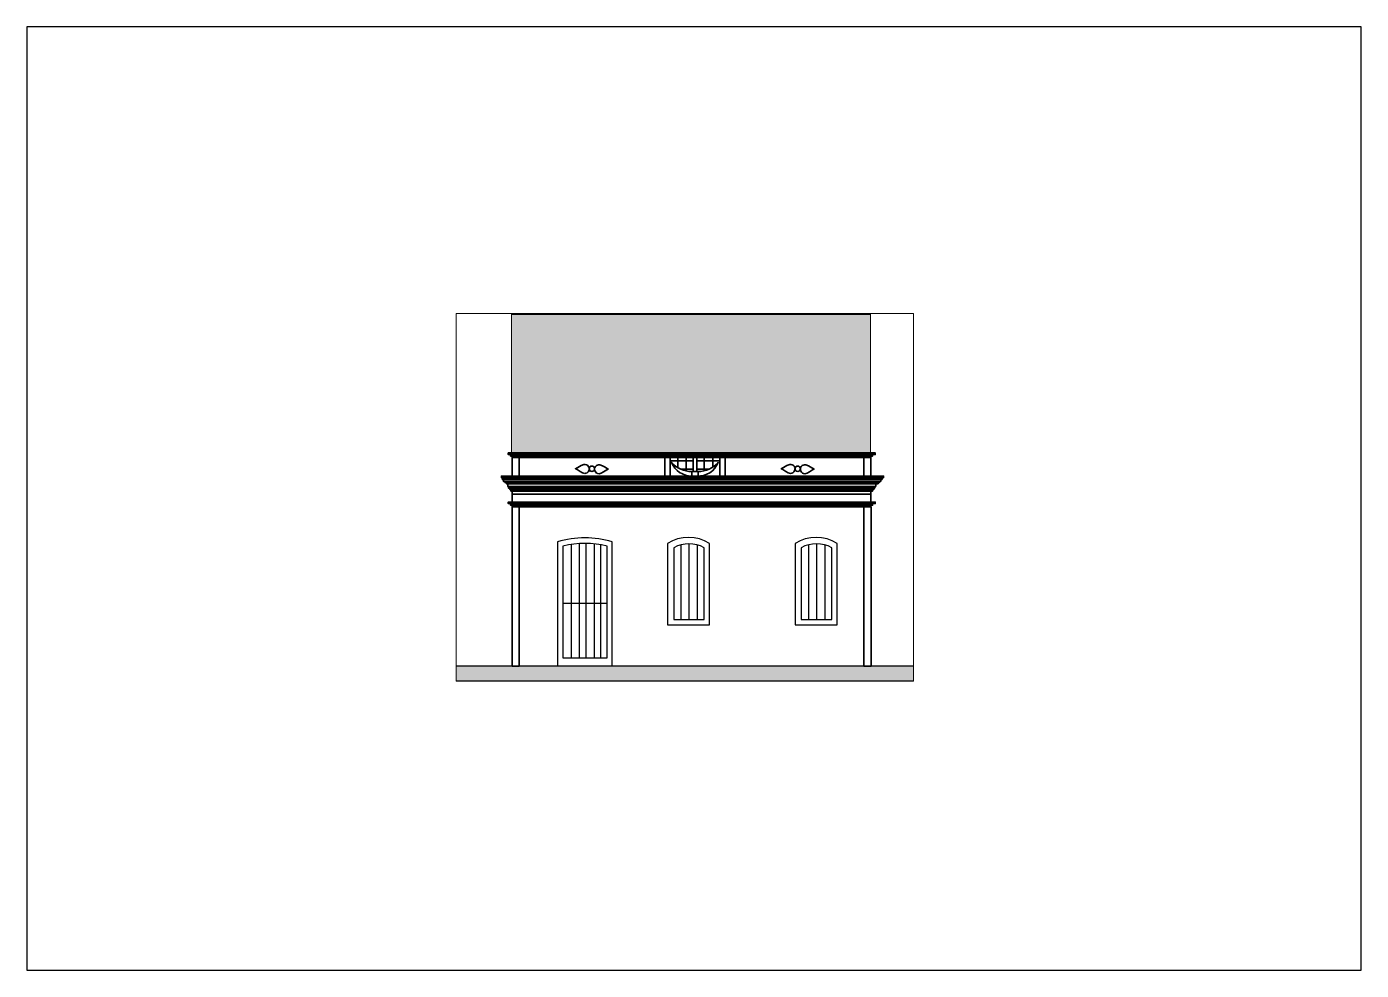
# Paper-space layout 'Layout1' of a CAD drawing. Header units: millimetres. Extents: x 21 to 318, y 103 to 313.
# The model-space entities are those that its viewports show. They can reach past a viewport. Long polylines and large blocks are cut down to what shows.
import ezdxf

# ---------------------------------------------------------------- set-up
doc = ezdxf.new("R2010")
doc.units = ezdxf.units.MM
for name, color, linetype, lineweight in [('A-ALV-___-___-EXI', 250, 'Continuous', 35), ('A-BAS-___-___-EXI', 250, 'Continuous', 25), ('A-COB-___-___-EXI', 250, 'Continuous', 13), ('A-JAN-___-___-EXI', 250, 'Continuous', 25), ('A-POR-___-___-EXI', 250, 'Continuous', 25)]:
    doc.layers.add(name, color=color, linetype=linetype, lineweight=lineweight)

# ---------------------------------------------------------------- blocks, each defined once
blk = doc.blocks.new('A4 HORIZONTAL - A4-22878583-Não nomeada')
at = {"layer": 'A-JAN-___-___-EXI'}
for p, q in [((317.79, 313), (20.79, 313)), ((20.79, 313), (20.79, 103)), ((317.79, 103), (317.79, 313)), ((20.79, 103), (317.79, 103))]:
    blk.add_line(p, q, dxfattribs=at)

msp = doc.modelspace()

# ---------------------------------------------------------------- hatches: boundary and pattern name
at = {"layer": 'A-BAS-___-___-EXI', "true_color": 0xcb9898}
msp.add_hatch(color=253, dxfattribs=at).paths.add_polyline_path([(10819, 264), (10819, 597), (646, 597), (646, 264)])
at = {"layer": 'A-COB-___-___-EXI'}
h = msp.add_hatch(dxfattribs=at)
h.set_pattern_fill('FP_1', color=256, style=0, pattern_type=2)
h.set_pattern_definition([(290.935, (17952.424, 4330.857), (257.75017, -557.55486), [7.464, -738.94]), (0, (17937.76, 4323.89), (0, 116.188), [17.335, -249.364]), (278.093, (17945.757, 4389.532), (266.62953965, -1858.47866014), [66.307, -13195.018]), (0, (17733.73, 4332.6), (0, 116.188), [46.672, -220.027]), (0, (17733.73, 4323.89), (0, 116.188), [45.339, -221.361]), (304.552, (17929.755, 4335.504), (253.945265, -330.04498), [14.107, -1396.613]), (325.875, (17917.753, 4343.637), (518.430669, -338.4240705), [14.498, -2885.055]), (338.231, (17901.751, 4350.028), (2918.230449, -1155.695305), [17.231, -3428.929]), (351.259, (17879.082, 4353.513), (792.3061465, -114.9858005), [22.936, -4564.246]), (356.439, (17867.08, 4361.647), (258.08965, 0.536786), [18.705, -1851.807]), (350.882, (17885.749, 4360.485), (2926.5096628, -463.5786546), [25.661, -5106.494]), (340.785, (17911.086, 4356.418), (1029.201577, -335.470498), [21.183, -1390.985]), (327.639, (17931.088, 4349.447), (2387.228055, -1502.1401875), [17.366, -3455.754]), (81.907, (17779.069, 4323.885), (1600.30346298, 11270.7750094), [66.307, -13195.018]), (81.004, (17788.404, 4273.344), (267.0771826, 1745.109479), [51.171, -3360.243]), (278.996, (17937.756, 4323.885), (266.3501544, -1624.3406146), [51.171, -3360.243]), (0, (17856.41, 4353.51), (0, 116.188), [22.669, -244.03]), (10.394, (17831.076, 4348.866), (1874.7721205, 349.997488), [25.759, -5126.085]), (21.409, (17817.741, 4343.637), (285.3267416, 123.488741), [14.323, -2850.351]), (31.379, (17804.406, 4335.504), (563.199911, 366.73313), [15.62, -1546.337]), (55.448, (17796.405, 4323.885), (546.150164, 831.840653), [14.107, -1396.613]), (0, (17779.07, 4323.89), (0, 116.188), [17.335, -249.364]), (69.065, (17779.07, 4323.885), (8.9464, 139.57631), [7.464, -738.94]), (54.347, (17781.736, 4330.857), (1075.174384, 1522.09306), [11.439, -2276.389]), (32.361, (17788.404, 4340.152), (546.4902065, 356.854083), [17.366, -3455.754]), (19.215, (17803.072, 4349.447), (304.294883, 129.293582), [21.183, -1390.985]), (9.118, (17823.075, 4356.418), (2140.7948047, 349.7048837), [25.661, -5106.494]), (3.561, (17848.411, 4360.485), (1608.810835, 116.716475), [18.705, -1851.807]), (305.653, (17945.757, 4340.152), (258.34304, -336.908887), [11.439, -2276.389]), (0, (17953.76, 4332.6), (0, 116.188), [46.672, -220.027]), (0, (17955.09, 4323.89), (0, 116.188), [45.339, -221.361])])
h.paths.add_polyline_path([(9866, 5339), (9866, 8423), (1876, 8423), (1876, 5339)])

# ---------------------------------------------------------------- linework, layer by layer
at = {"layer": 'A-ALV-___-___-EXI'}
for p, q in [((2046, 4825), (2046, 5235)), ((5407, 5165), (5919, 5165)), ((5577, 5011), (5577, 5235)), ((5763, 4938), (5763, 5235)), ((5999, 5165), (6510, 5165)), ((6162, 4940), (6162, 5235)), ((6354, 5022), (6354, 5235)), ((9715, 4825), (9715, 5235)), ((5919, 4977), (5642, 4977)), ((5886, 4925), (6026, 4925)), ((6026, 4825), (5886, 4825)), ((6272, 4977), (5999, 4977)), ((6026, 4925), (6026, 4825)), ((1886, 4142), (1907, 4142))]:
    msp.add_line(p, q, dxfattribs=at)
for points in [[(1801, 5304), (9970, 5304), (9970, 5339), (1801, 5339), (1801, 5304), (1907, 5304)], [(9911, 5304), (9911, 5270), (1854, 5270), (1854, 5304)], [(1886, 5270), (1886, 5235), (1886, 4825)], [(9874, 5235), (1886, 5235), (1907, 5235)], [(9874, 5270), (9874, 5235), (9874, 4825)], [(1765, 4707), (10060, 4707), (10060, 4678), (1730, 4678), (1730, 4707)], [(1835, 4526), (9938, 4526), (9938, 4555), (1835, 4555), (1835, 4526), (1930, 4526)], [(9911, 4526), (9911, 4491), (1862, 4491), (1862, 4526)], [(1886, 4245), (1886, 4425), (1886, 4491)], [(9874, 4245), (9874, 4385), (9874, 4425), (9874, 4491)], [(1801, 4211), (9970, 4211), (9970, 4245), (1801, 4245), (1801, 4211), (1907, 4211)], [(9911, 4211), (9911, 4176), (1854, 4176), (1854, 4211)], [(9874, 4425), (1886, 4425), (1930, 4425)], [(1886, 4176), (1886, 4142), (9874, 4142), (9874, 4176)]]:
    msp.add_lwpolyline(points, dxfattribs=at)
for points in [[(3504, 4885), (3454, 4898), (3402, 4928), (3333, 4968), (3298, 4988), (3385, 5038), (3425, 5061), (3486, 5083, -1.096468)], [(3822, 4877), (3872, 4890), (3924, 4920), (3994, 4960), (4028, 4980), (3942, 5030), (3901, 5053), (3841, 5075, 1.096468)], [(5886, 4825, -0.305731), (5438, 5127, 0.215128), (5886, 4925)], [(8084, 4885), (8034, 4898), (7982, 4928), (7913, 4968), (7878, 4988), (7965, 5038), (8005, 5061), (8066, 5083, -1.096468)], [(8402, 4877), (8452, 4890), (8504, 4920), (8574, 4960), (8608, 4980), (8522, 5030), (8481, 5053), (8421, 5075, 1.096468)]]:
    msp.add_lwpolyline(points, format="xyb", close=True, dxfattribs=at)
for points in [[(5285, 4825), (5285, 5235), (5407, 5235), (5407, 4825)], [(5919, 4925), (5919, 5235), (5999, 5235), (5999, 4925)], [(6510, 4825), (6510, 5235), (6632, 5235), (6632, 4825)], [(10155, 4786), (1649, 4786), (1649, 4825), (10155, 4825)], [(10125, 4747), (1674, 4747), (1674, 4786), (10125, 4786)], [(10095, 4707), (1694, 4707), (1694, 4747), (10095, 4747)], [(10031, 4649), (1765, 4649), (1765, 4678), (10031, 4678)], [(9981, 4590), (1795, 4590), (1795, 4649), (9981, 4649)], [(9957, 4555), (1811, 4555), (1811, 4590), (9957, 4590)], [(2046, 597), (2046, 4142), (1886, 4142), (1886, 597)], [(9875, 597), (9875, 4142), (9715, 4142), (9715, 597)]]:
    msp.add_lwpolyline(points, close=True, dxfattribs=at)
msp.add_lwpolyline([(6027, 4924, 0.215128), (6474, 5126, -0.320166), (6001, 4825)], format="xyb", dxfattribs=at)
for centre in [(3663, 4987), (8243, 4987)]:
    msp.add_circle(centre, 60, dxfattribs=at)
at = {"layer": 'A-BAS-___-___-EXI'}
msp.add_lwpolyline([(10819, 597), (646, 597), (646, 264), (10819, 264)], close=True, dxfattribs=at)
at = {"layer": 'A-COB-___-___-EXI'}
msp.add_line((9866, 8423), (1876, 8423), dxfattribs=at)
msp.add_lwpolyline([(1876, 5339), (9866, 5339), (9866, 8445), (1876, 8445)], close=True, dxfattribs=at)
at = {"layer": 'A-JAN-___-___-EXI'}
for p, q in [((5649, 1631), (5649, 3296)), ((5824, 3318), (5824, 1646)), ((6004, 3295), (6004, 1631)), ((8489, 1631), (8489, 3296)), ((8664, 3318), (8664, 1646)), ((8844, 3295), (8844, 1631))]:
    msp.add_line(p, q, dxfattribs=at)
for points in [[(5344, 1511), (6284, 1511), (6284, 3327, 0.281676), (5344, 3327)], [(5484, 1631), (6164, 1631), (6164, 3231, 0.25492), (5484, 3231)], [(8184, 1511), (9124, 1511), (9124, 3327, 0.281676), (8184, 3327)], [(8324, 1631), (9004, 1631), (9004, 3231, 0.25492), (8324, 3231)]]:
    msp.add_lwpolyline(points, format="xyb", close=True, dxfattribs=at)
at = {"layer": 'A-POR-___-___-EXI'}
for p, q in [((3208, 777), (3208, 3304)), ((3378, 3322), (3378, 777)), ((3538, 777), (3538, 3326)), ((3723, 777), (3723, 3315)), ((3863, 777), (3863, 3296)), ((3018, 1997), (4003, 1997))]:
    msp.add_line(p, q, dxfattribs=at)
msp.add_lwpolyline([(4118, 597), (4118, 3361, 0.144336), (2898, 3361), (2898, 597)], format="xyb", dxfattribs=at)
msp.add_lwpolyline([(3018, 777), (4003, 777), (4003, 3268, 0.117436), (3018, 3268)], format="xyb", close=True, dxfattribs=at)

psp = doc.layouts.get("Layout1")

# ---------------------------------------------------------------- block references
at = {"layer": 'A-POR-___-___-EXI'}
psp.add_blockref('A4 HORIZONTAL - A4-22878583-Não nomeada', (0, 0), dxfattribs=at)

# ---------------------------------------------------------------- viewports
at = {"layer": 'A-COB-___-___-EXI'}
psp.add_viewport(center=(167.26, 208.29), size=(101.72, 81.8145), view_center_point=(5732.46, 4354.43), view_height=8181.4544, dxfattribs=at)

doc.saveas('drawing.dxf')
